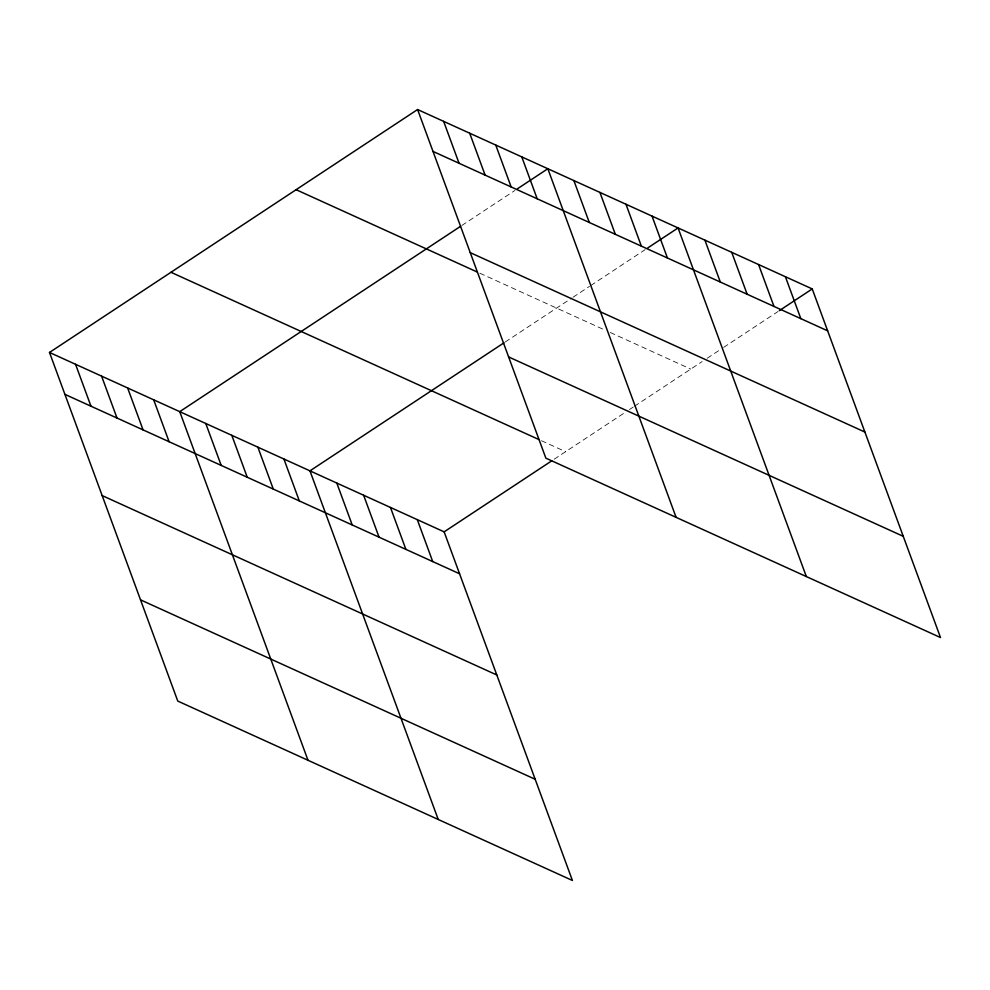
<?xml version="1.0" encoding="UTF-8"?>
<svg xmlns="http://www.w3.org/2000/svg" width="990" height="990" viewBox="0 0 990 990"><rect width="100%" height="100%" fill="white"/><g stroke="black" fill="none" stroke-linecap="round" stroke-linejoin="round"><path stroke-width="0.74" stroke-dasharray="4.95 3.71" d="M461.786 225.51L514.936 190.439M505.271 341.958L571.774 298.077M573.037 297.248L589.483 286.382M590.745 285.553L645.158 249.641M554.214 459.212L625.68 412.05M629.442 409.563L633.192 407.088M634.441 406.259L702.145 361.585M707.207 358.244L721.128 349.049M723.665 347.379L778.066 311.479M479.816 273.203L604.89 330.054M610.261 332.492L690.76 369.097M541.456 440.711L565.612 451.688"/><path stroke-width="1.49" d="M49.5 352.452L444.139 531.853L572.406 880.469L177.767 701.068L49.5 352.452L417.594 109.531L812.233 288.931L940.5 637.548L545.861 458.147L417.594 109.531M460.523 226.351L179.735 411.654L308.001 760.271M517.461 188.768L547.829 168.733L676.096 517.349M504.021 342.788L309.957 470.856L438.224 819.473M647.695 247.97L678.063 227.935L806.33 576.551M444.139 531.853L551.69 460.87M779.34 310.637L812.233 288.931M433.014 151.433L827.652 330.833M470.262 252.648L864.889 432.048M296.121 189.696L477.081 271.953M508.625 356.932L903.264 536.332M170.973 272.287L538.77 439.486M64.919 394.367L459.558 573.767M102.156 495.582L496.794 674.982M140.531 599.853L535.157 779.254M785.404 276.73L800.823 318.632M758.563 264.528L773.982 306.442M731.734 252.326L747.153 294.24M704.892 240.137L720.312 282.039M652.014 216.092L667.433 257.994M625.965 204.249L641.384 246.163M599.915 192.406L615.335 234.321M573.878 180.576L589.298 222.478M521.779 156.89L537.199 198.792M495.743 145.047L511.162 186.962M469.693 133.204L485.112 175.119M443.644 121.374L459.063 163.276M417.297 519.651L432.717 561.565M390.468 507.462L405.888 549.363M363.627 495.26L379.046 537.162M336.798 483.058L352.217 524.972M283.907 459.014L299.327 500.928M257.87 447.183L273.29 489.085M231.821 435.34L247.24 477.242M205.772 423.497L221.191 465.399M153.685 399.811L169.104 441.726M127.636 387.981L143.055 429.883M101.586 376.138L117.006 418.04M75.549 364.295L90.969 406.197"/></g></svg>
